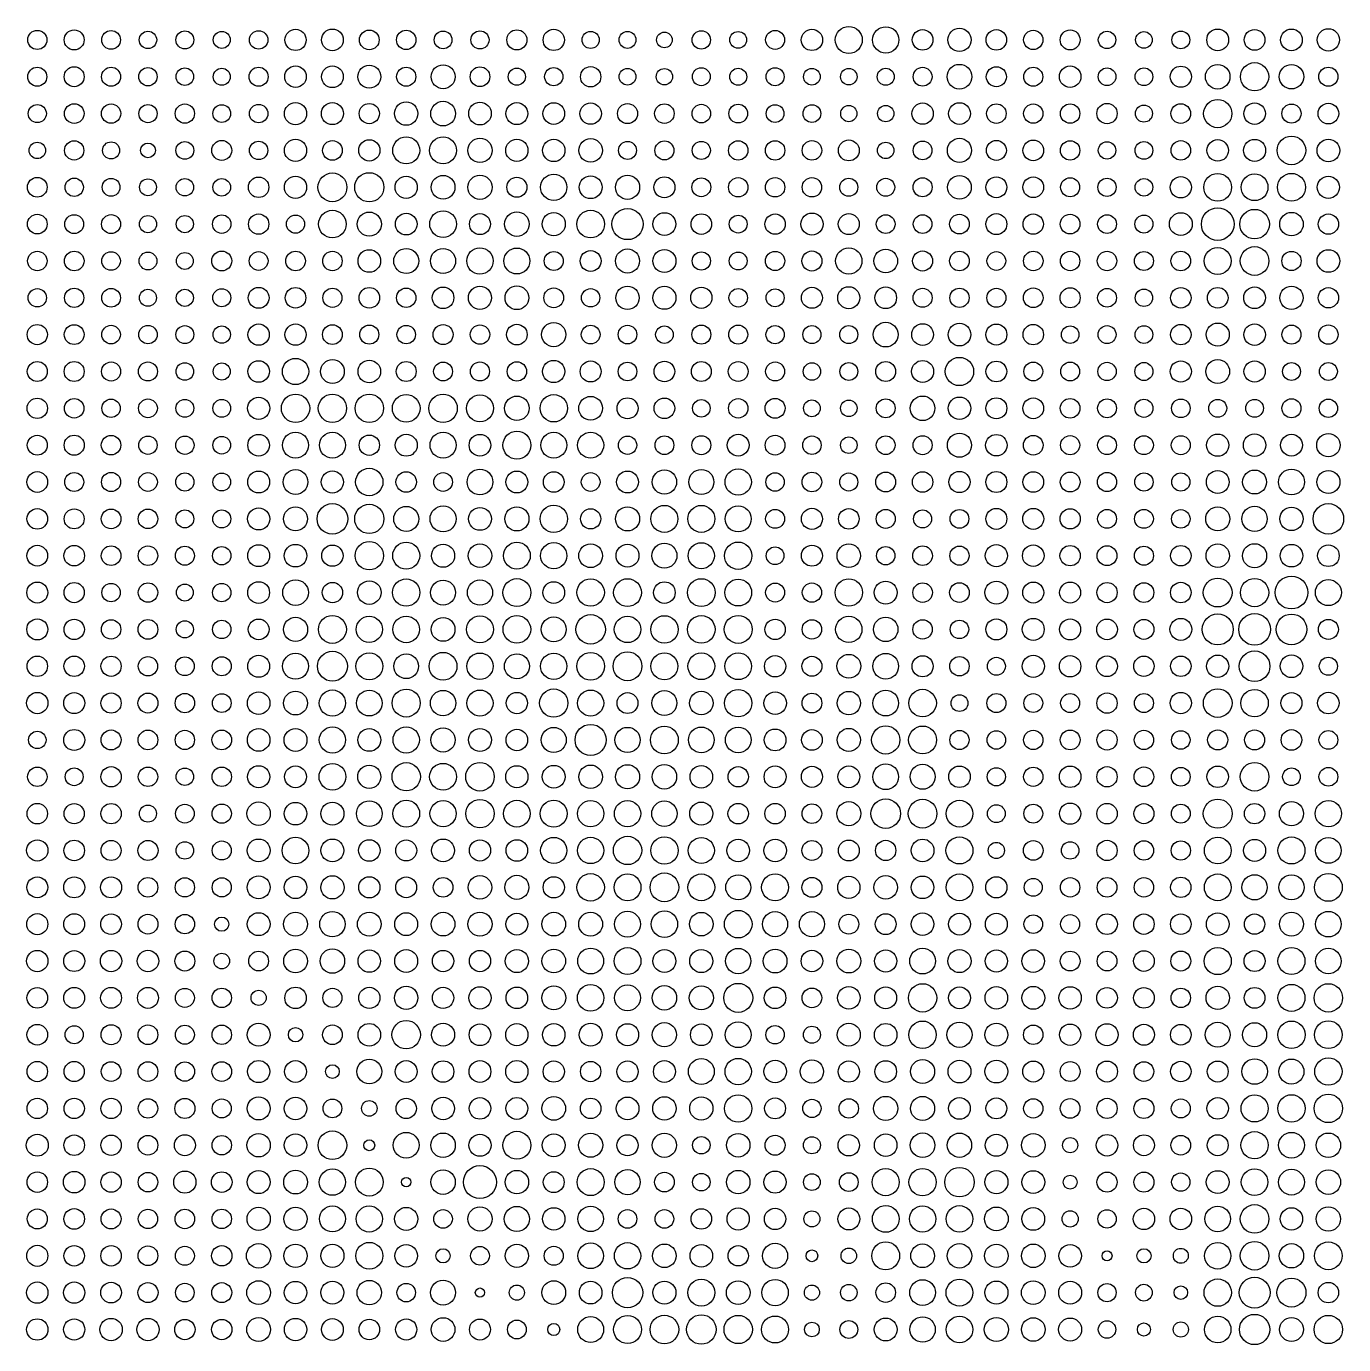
# Model space of a CAD drawing. Header units: millimetres. Extents: x 0 to 15650, y 0 to 8040.
# Drawn here: x 1954 to 3935, y 4053 to 6036 of the extents above; entities that cross this region are included whole.
import ezdxf

# ---------------------------------------------------------------- set-up
doc = ezdxf.new("R2010")
doc.units = ezdxf.units.MM
doc.layers.add('Default', color=7, linetype='Continuous', true_color=0x000000)

msp = doc.modelspace()

# ---------------------------------------------------------------- linework, layer by layer
at = {"layer": 'Default', "color": 0}
for centre, radius in [((2025.6, 6016.1), 15), ((2358.6, 6016.1), 16), ((2414.1, 6016.1), 16.4), ((2469.6, 6016.1), 14.8), ((2691.6, 6016.1), 15.1), ((2747.1, 6016.1), 16), ((3135.5, 6016.1), 16), ((3191, 6016.1), 20.3), ((3246.5, 6016.1), 19.8), ((3302, 6016.1), 15.5), ((3357.5, 6016.1), 17.5), ((3413, 6016.1), 15.5), ((3524, 6016.1), 15), ((3746, 6016.1), 16.4), ((3801.5, 6016.1), 15.6), ((3857, 6016.1), 16.3), ((3912.5, 6016.1), 16.8), ((1970.1, 6016.1), 14.4), ((2081.1, 6016.1), 14.1), ((2136.6, 6016.1), 13.1), ((2192.1, 6016.1), 13.5), ((2247.6, 6016.1), 12.7), ((2303.1, 6016.1), 13.9), ((2525.1, 6016.1), 14.6), ((2580.6, 6016.1), 13.4), ((2636.1, 6016.1), 13.6), ((2802.6, 6016.1), 12.9), ((2858.1, 6016.1), 12.7), ((2913.6, 6016.1), 11.7), ((2969.1, 6016.1), 13.8), ((3024.6, 6016.1), 12.6), ((3080.1, 6016.1), 14.3), ((3468.5, 6016.1), 14.5), ((3579.5, 6016.1), 13.1), ((3635, 6016.1), 12.5), ((3690.5, 6016.1), 13.4), ((1970.1, 5960.7), 14.3), ((2025.6, 5960.7), 15), ((2081.1, 5960.7), 14.3), ((2136.6, 5960.7), 13.8), ((2192.1, 5960.7), 13.2), ((2247.6, 5960.7), 12.8), ((2303.1, 5960.7), 14.3), ((2358.6, 5960.7), 16.2), ((2414.1, 5960.7), 16.4), ((2469.6, 5960.7), 17.3), ((2525.1, 5960.7), 14.4), ((2580.6, 5960.7), 18), ((2636.1, 5960.7), 14.8), ((2691.6, 5960.7), 12.9), ((2747.1, 5960.7), 13.7), ((2802.6, 5960.7), 15.3), ((2858.1, 5960.7), 12.6), ((2913.6, 5960.7), 12.3), ((2969.1, 5960.7), 13.5), ((3024.6, 5960.7), 12.8), ((3080.1, 5960.7), 13.6), ((3135.5, 5960.7), 12.6), ((3191, 5960.7), 12.4), ((3246.5, 5960.7), 12.8), ((3302, 5960.7), 14.2), ((3357.5, 5960.7), 18.6), ((3413, 5960.7), 15.1), ((3468.5, 5960.7), 14.3), ((3524, 5960.7), 16.2), ((3579.5, 5960.7), 13.3), ((3635, 5960.7), 13.3), ((3690.5, 5960.7), 15.9), ((3746, 5960.7), 18.5), ((3801.5, 5960.7), 21.2), ((3857, 5960.7), 18.4), ((3912.5, 5960.7), 14.4), ((1970.1, 5905.2), 13.6), ((2025.6, 5905.2), 14.8), ((2081.1, 5905.2), 14.5), ((2136.6, 5905.2), 13.7), ((2192.1, 5905.2), 14.5), ((2247.6, 5905.2), 13.4), ((2303.1, 5905.2), 13.9), ((2358.6, 5905.2), 16.7), ((2414.1, 5905.2), 16.6), ((2469.6, 5905.2), 15.2), ((2525.1, 5905.2), 17.6), ((2580.6, 5905.2), 18.6), ((2636.1, 5905.2), 17), ((2691.6, 5905.2), 16.5), ((2747.1, 5905.2), 16.3), ((2802.6, 5905.2), 16.1), ((2858.1, 5905.2), 15.1), ((2913.6, 5905.2), 14.7), ((2969.1, 5905.2), 14), ((3024.6, 5905.2), 14.1), ((3080.1, 5905.2), 13.4), ((3135.5, 5905.2), 13.4), ((3191, 5905.2), 12.2), ((3246.5, 5905.2), 12.3), ((3302, 5905.2), 16.1), ((3357.5, 5905.2), 16.4), ((3413, 5905.2), 14.7), ((3468.5, 5905.2), 14.5), ((3524, 5905.2), 14.6), ((3579.5, 5905.2), 15.3), ((3635, 5905.2), 12.9), ((3690.5, 5905.2), 14.8), ((3746, 5905.2), 21.2), ((3801.5, 5905.2), 16.2), ((3857, 5905.2), 14.4), ((3912.5, 5905.2), 15.6), ((1970.1, 5849.8), 12.4), ((2025.6, 5849.8), 14.5), ((2081.1, 5849.8), 12.9), ((2136.6, 5849.8), 11.1), ((2192.1, 5849.8), 13.4), ((2247.6, 5849.8), 15), ((2303.1, 5849.8), 13.8), ((2358.6, 5849.8), 16.7), ((2414.1, 5849.8), 14.8), ((2469.6, 5849.8), 16), ((2525.1, 5849.8), 20.3), ((2580.6, 5849.8), 20.3), ((2636.1, 5849.8), 18.3), ((2691.6, 5849.8), 16.7), ((2747.1, 5849.8), 16.8), ((2802.6, 5849.8), 17.7), ((2858.1, 5849.8), 13.5), ((2913.6, 5849.8), 14.3), ((2969.1, 5849.8), 13.6), ((3024.6, 5849.8), 14.6), ((3080.1, 5849.8), 14.6), ((3135.5, 5849.8), 14.7), ((3191, 5849.8), 15.7), ((3246.5, 5849.8), 12.4), ((3302, 5849.8), 14.1), ((3357.5, 5849.8), 18.2), ((3413, 5849.8), 15), ((3468.5, 5849.8), 15.5), ((3524, 5849.8), 14.6), ((3579.5, 5849.8), 13.1), ((3635, 5849.8), 13.4), ((3690.5, 5849.8), 14.7), ((3746, 5849.8), 16.2), ((3801.5, 5849.8), 16.6), ((3857, 5849.8), 21.5), ((3912.5, 5849.8), 17), ((2414.1, 5794.3), 21.7), ((2469.6, 5794.3), 22), ((2747.1, 5794.3), 19.8), ((3746, 5794.3), 20.8), ((3801.5, 5794.3), 20.1), ((3857, 5794.3), 21), ((1970.1, 5794.3), 14.9), ((2025.6, 5794.3), 13.8), ((2081.1, 5794.3), 13.4), ((2136.6, 5794.3), 12.7), ((2192.1, 5794.3), 13.1), ((2247.6, 5794.3), 13.2), ((2303.1, 5794.3), 15.4), ((2358.6, 5794.3), 16.7), ((2525.1, 5794.3), 16.7), ((2580.6, 5794.3), 17.9), ((2636.1, 5794.3), 18.2), ((2691.6, 5794.3), 15.1), ((2802.6, 5794.3), 17.1), ((2858.1, 5794.3), 18.2), ((2913.6, 5794.3), 15.8), ((2969.1, 5794.3), 14.2), ((3024.6, 5794.3), 14.6), ((3080.1, 5794.3), 14.6), ((3135.5, 5794.3), 14.6), ((3191, 5794.3), 13.6), ((3246.5, 5794.3), 13.5), ((3302, 5794.3), 14.3), ((3357.5, 5794.3), 17.8), ((3413, 5794.3), 15.7), ((3468.5, 5794.3), 15.6), ((3524, 5794.3), 14.3), ((3579.5, 5794.3), 13.7), ((3635, 5794.3), 13.2), ((3690.5, 5794.3), 16), ((3912.5, 5794.3), 16.8), ((1970.1, 5738.9), 14.8), ((2081.1, 5738.9), 14.3), ((2303.1, 5738.9), 15.3), ((2414.1, 5738.9), 20.8), ((2469.6, 5738.9), 18.1), ((2525.1, 5738.9), 16.3), ((2580.6, 5738.9), 20.1), ((2636.1, 5738.9), 15.8), ((2691.6, 5738.9), 18.4), ((2747.1, 5738.9), 17.4), ((2802.6, 5738.9), 20.8), ((2858.1, 5738.9), 23.4), ((2913.6, 5738.9), 17.2), ((2969.1, 5738.9), 15.5), ((3080.1, 5738.9), 15.3), ((3135.5, 5738.9), 16.7), ((3191, 5738.9), 15.8), ((3357.5, 5738.9), 14.8), ((3413, 5738.9), 15.8), ((3468.5, 5738.9), 15.3), ((3524, 5738.9), 14.8), ((3690.5, 5738.9), 17.2), ((3746, 5738.9), 24.6), ((3801.5, 5738.9), 22.2), ((3857, 5738.9), 17.7), ((3912.5, 5738.9), 15.3), ((2025.6, 5738.9), 14.2), ((2136.6, 5738.9), 12.9), ((2192.1, 5738.9), 12.9), ((2247.6, 5738.9), 13.9), ((2358.6, 5738.9), 13.7), ((3024.6, 5738.9), 13.4), ((3246.5, 5738.9), 14.1), ((3302, 5738.9), 14), ((3579.5, 5738.9), 14.1), ((3635, 5738.9), 13.6), ((1970.1, 5683.4), 14.6), ((2025.6, 5683.4), 14.8), ((2081.1, 5683.4), 14), ((2136.6, 5683.4), 13.4), ((2192.1, 5683.4), 12.7), ((2247.6, 5683.4), 15), ((2303.1, 5683.4), 14.1), ((2358.6, 5683.4), 14.8), ((2414.1, 5683.4), 14.6), ((2469.6, 5683.4), 17), ((2525.1, 5683.4), 18.8), ((2580.6, 5683.4), 18.9), ((2636.1, 5683.4), 19.9), ((2691.6, 5683.4), 19.5), ((2747.1, 5683.4), 14.3), ((2802.6, 5683.4), 15.7), ((2858.1, 5683.4), 18.1), ((2913.6, 5683.4), 17.3), ((2969.1, 5683.4), 13.7), ((3024.6, 5683.4), 13.4), ((3080.1, 5683.4), 14.5), ((3135.5, 5683.4), 15.1), ((3191, 5683.4), 19.8), ((3246.5, 5683.4), 17.9), ((3302, 5683.4), 15.1), ((3357.5, 5683.4), 14.8), ((3413, 5683.4), 14.1), ((3468.5, 5683.4), 14.7), ((3524, 5683.4), 14.6), ((3579.5, 5683.4), 14.6), ((3635, 5683.4), 14.3), ((3690.5, 5683.4), 14.8), ((3746, 5683.4), 20.4), ((3801.5, 5683.4), 21.6), ((3857, 5683.4), 14.5), ((3912.5, 5683.4), 17), ((1970.1, 5628), 13.8), ((2025.6, 5628), 14.5), ((2081.1, 5628), 14.1), ((2136.6, 5628), 12.8), ((2192.1, 5628), 12.9), ((2247.6, 5628), 13.6), ((2303.1, 5628), 15.7), ((2358.6, 5628), 15.5), ((2414.1, 5628), 14.4), ((2469.6, 5628), 15.5), ((2525.1, 5628), 14.6), ((2580.6, 5628), 16.2), ((2636.1, 5628), 17.4), ((2691.6, 5628), 17.8), ((2747.1, 5628), 14.9), ((2802.6, 5628), 13.8), ((2858.1, 5628), 17.6), ((2913.6, 5628), 17.3), ((2969.1, 5628), 16), ((3024.6, 5628), 13.9), ((3080.1, 5628), 13.5), ((3135.5, 5628), 15.8), ((3191, 5628), 16.6), ((3246.5, 5628), 16.3), ((3302, 5628), 14.3), ((3357.5, 5628), 14.5), ((3413, 5628), 14.3), ((3468.5, 5628), 14.8), ((3524, 5628), 15.1), ((3579.5, 5628), 14.1), ((3635, 5628), 13.1), ((3690.5, 5628), 15.4), ((3746, 5628), 15.5), ((3801.5, 5628), 16.3), ((3857, 5628), 17.5), ((3912.5, 5628), 15.3), ((1970.1, 5572.6), 15.2), ((2025.6, 5572.6), 14.9), ((2081.1, 5572.6), 14), ((2136.6, 5572.6), 13.9), ((2192.1, 5572.6), 13.5), ((2247.6, 5572.6), 13), ((2303.1, 5572.6), 16), ((2358.6, 5572.6), 16), ((2414.1, 5572.6), 14.9), ((2469.6, 5572.6), 14.3), ((2525.1, 5572.6), 13.9), ((2580.6, 5572.6), 15.1), ((2636.1, 5572.6), 14.6), ((2691.6, 5572.6), 15.5), ((2747.1, 5572.6), 18.2), ((2802.6, 5572.6), 14.1), ((2858.1, 5572.6), 14), ((2913.6, 5572.6), 13.2), ((2969.1, 5572.6), 14.3), ((3024.6, 5572.6), 14.3), ((3080.1, 5572.6), 13.7), ((3135.5, 5572.6), 13.6), ((3191, 5572.6), 13.6), ((3246.5, 5572.6), 18.6), ((3302, 5572.6), 16.4), ((3357.5, 5572.6), 17), ((3413, 5572.6), 15.8), ((3468.5, 5572.6), 15.4), ((3524, 5572.6), 13.2), ((3579.5, 5572.6), 13.5), ((3635, 5572.6), 13.3), ((3690.5, 5572.6), 15.4), ((3746, 5572.6), 17.4), ((3801.5, 5572.6), 16.2), ((3857, 5572.6), 14.3), ((3912.5, 5572.6), 14.5), ((2358.6, 5517.1), 19.8), ((2414.1, 5517.1), 17.9), ((3357.5, 5517.1), 21.3), ((3746, 5517.1), 17.9), ((1970.1, 5517.1), 15), ((2025.6, 5517.1), 15), ((2081.1, 5517.1), 14.4), ((2136.6, 5517.1), 14.3), ((2192.1, 5517.1), 13.2), ((2247.6, 5517.1), 12.9), ((2303.1, 5517.1), 16.2), ((2469.6, 5517.1), 17), ((2525.1, 5517.1), 15), ((2580.6, 5517.1), 14.2), ((2636.1, 5517.1), 14.3), ((2691.6, 5517.1), 14.6), ((2747.1, 5517.1), 16.7), ((2802.6, 5517.1), 15.8), ((2858.1, 5517.1), 14), ((2913.6, 5517.1), 15.5), ((2969.1, 5517.1), 15), ((3024.6, 5517.1), 14.9), ((3080.1, 5517.1), 14.3), ((3135.5, 5517.1), 13.1), ((3191, 5517.1), 13.4), ((3246.5, 5517.1), 15), ((3302, 5517.1), 16.6), ((3413, 5517.1), 15.6), ((3468.5, 5517.1), 14.2), ((3524, 5517.1), 14.2), ((3579.5, 5517.1), 13.8), ((3635, 5517.1), 13.6), ((3690.5, 5517.1), 16), ((3801.5, 5517.1), 16), ((3857, 5517.1), 13.4), ((3912.5, 5517.1), 13.5), ((1970.1, 5461.7), 15.3), ((2025.6, 5461.7), 14.7), ((2081.1, 5461.7), 13.8), ((2136.6, 5461.7), 14.1), ((2303.1, 5461.7), 16.7), ((2358.6, 5461.7), 21.3), ((2414.1, 5461.7), 21.3), ((2469.6, 5461.7), 21.3), ((2525.1, 5461.7), 20.8), ((2580.6, 5461.7), 21.4), ((2636.1, 5461.7), 20.2), ((2691.6, 5461.7), 18.4), ((2747.1, 5461.7), 20.6), ((2802.6, 5461.7), 17.9), ((2858.1, 5461.7), 15.8), ((2913.6, 5461.7), 15.5), ((3024.6, 5461.7), 14.6), ((3080.1, 5461.7), 15), ((3246.5, 5461.7), 14.2), ((3302, 5461.7), 18.5), ((3357.5, 5461.7), 16.9), ((3413, 5461.7), 15.8), ((3468.5, 5461.7), 15.6), ((3524, 5461.7), 14.8), ((3579.5, 5461.7), 14.2), ((3690.5, 5461.7), 14), ((3857, 5461.7), 14.3), ((3912.5, 5461.7), 13.8), ((2192.1, 5461.7), 13.4), ((2247.6, 5461.7), 13.4), ((2969.1, 5461.7), 13.2), ((3135.5, 5461.7), 12.6), ((3191, 5461.7), 12.4), ((3635, 5461.7), 13.6), ((3746, 5461.7), 13.5), ((3801.5, 5461.7), 13.4), ((1970.1, 5406.2), 15), ((2025.6, 5406.2), 15.1), ((2081.1, 5406.2), 14.7), ((2136.6, 5406.2), 13.8), ((2192.1, 5406.2), 13.8), ((2247.6, 5406.2), 13.3), ((2303.1, 5406.2), 16.3), ((2358.6, 5406.2), 19.6), ((2414.1, 5406.2), 19.5), ((2469.6, 5406.2), 15.3), ((2525.1, 5406.2), 16.6), ((2580.6, 5406.2), 19.6), ((2636.1, 5406.2), 16.3), ((2691.6, 5406.2), 21), ((2747.1, 5406.2), 19.5), ((2802.6, 5406.2), 19.6), ((2858.1, 5406.2), 13.8), ((2913.6, 5406.2), 14.1), ((2969.1, 5406.2), 14.3), ((3024.6, 5406.2), 16.4), ((3080.1, 5406.2), 14.9), ((3135.5, 5406.2), 13.9), ((3191, 5406.2), 12.4), ((3246.5, 5406.2), 14.1), ((3302, 5406.2), 14.3), ((3357.5, 5406.2), 18.2), ((3413, 5406.2), 16.1), ((3468.5, 5406.2), 14.8), ((3524, 5406.2), 14.4), ((3579.5, 5406.2), 14.2), ((3635, 5406.2), 14.2), ((3690.5, 5406.2), 14.3), ((3746, 5406.2), 16.7), ((3801.5, 5406.2), 16.9), ((3857, 5406.2), 16.5), ((3912.5, 5406.2), 17.6), ((1970.1, 5350.8), 15.6), ((2025.6, 5350.8), 14.3), ((2081.1, 5350.8), 14.4), ((2136.6, 5350.8), 14.1), ((2192.1, 5350.8), 13.7), ((2247.6, 5350.8), 13.4), ((2303.1, 5350.8), 16.5), ((2358.6, 5350.8), 18.6), ((2414.1, 5350.8), 16.7), ((2469.6, 5350.8), 20.6), ((2525.1, 5350.8), 15.4), ((2580.6, 5350.8), 14.1), ((2636.1, 5350.8), 19.4), ((2691.6, 5350.8), 16.4), ((2747.1, 5350.8), 15.5), ((2802.6, 5350.8), 14.1), ((2858.1, 5350.8), 16.4), ((2913.6, 5350.8), 18.3), ((2969.1, 5350.8), 18.9), ((3024.6, 5350.8), 19.8), ((3080.1, 5350.8), 13.9), ((3135.5, 5350.8), 14.8), ((3191, 5350.8), 13.6), ((3246.5, 5350.8), 15), ((3302, 5350.8), 15.4), ((3357.5, 5350.8), 16), ((3413, 5350.8), 15.8), ((3468.5, 5350.8), 15.5), ((3524, 5350.8), 14.9), ((3579.5, 5350.8), 14.4), ((3635, 5350.8), 13.8), ((3690.5, 5350.8), 13.7), ((3746, 5350.8), 17.1), ((3801.5, 5350.8), 18), ((3857, 5350.8), 19.4), ((3912.5, 5350.8), 17.4), ((2414.1, 5295.3), 23), ((2469.6, 5295.3), 22), ((3912.5, 5295.3), 23), ((1970.1, 5295.3), 15.5), ((2025.6, 5295.3), 15), ((2081.1, 5295.3), 14.8), ((2136.6, 5295.3), 14.7), ((2192.1, 5295.3), 13.5), ((2247.6, 5295.3), 13.6), ((2303.1, 5295.3), 16.6), ((2358.6, 5295.3), 18), ((2525.1, 5295.3), 18.8), ((2580.6, 5295.3), 19.6), ((2636.1, 5295.3), 17.2), ((2691.6, 5295.3), 18.2), ((2747.1, 5295.3), 20.6), ((2802.6, 5295.3), 15.2), ((2858.1, 5295.3), 18.2), ((2913.6, 5295.3), 20.3), ((2969.1, 5295.3), 20.3), ((3024.6, 5295.3), 19.6), ((3080.1, 5295.3), 14.2), ((3135.5, 5295.3), 15.9), ((3191, 5295.3), 15.5), ((3246.5, 5295.3), 14.3), ((3302, 5295.3), 13.6), ((3357.5, 5295.3), 14.1), ((3413, 5295.3), 15.8), ((3468.5, 5295.3), 15.8), ((3524, 5295.3), 15.2), ((3579.5, 5295.3), 14.2), ((3635, 5295.3), 14.2), ((3690.5, 5295.3), 13.9), ((3746, 5295.3), 18.1), ((3801.5, 5295.3), 19), ((3857, 5295.3), 17.6), ((2469.6, 5239.9), 21.3), ((2525.1, 5239.9), 20.3), ((2580.6, 5239.9), 17.4), ((2636.1, 5239.9), 17.7), ((2691.6, 5239.9), 20.2), ((2747.1, 5239.9), 19.8), ((2802.6, 5239.9), 17.9), ((2913.6, 5239.9), 18.9), ((2969.1, 5239.9), 19.6), ((3024.6, 5239.9), 20.6), ((3191, 5239.9), 17.7), ((3746, 5239.9), 17.6), ((3801.5, 5239.9), 18.1), ((1970.1, 5239.9), 15.6), ((2025.6, 5239.9), 15.5), ((2081.1, 5239.9), 14.8), ((2136.6, 5239.9), 14.7), ((2192.1, 5239.9), 14.3), ((2247.6, 5239.9), 13.8), ((2303.1, 5239.9), 16.5), ((2358.6, 5239.9), 17), ((2414.1, 5239.9), 16), ((2858.1, 5239.9), 17.2), ((3080.1, 5239.9), 13.3), ((3135.5, 5239.9), 15.8), ((3246.5, 5239.9), 13.8), ((3302, 5239.9), 14.8), ((3357.5, 5239.9), 14.4), ((3413, 5239.9), 16.6), ((3468.5, 5239.9), 16.2), ((3524, 5239.9), 15.3), ((3579.5, 5239.9), 14.9), ((3635, 5239.9), 14.3), ((3690.5, 5239.9), 15.4), ((3857, 5239.9), 17), ((3912.5, 5239.9), 16.3), ((1970.1, 5184.4), 15.8), ((2025.6, 5184.4), 15.2), ((2081.1, 5184.4), 13.9), ((2136.6, 5184.4), 14.6), ((2247.6, 5184.4), 13.8), ((2303.1, 5184.4), 16.4), ((2358.6, 5184.4), 19.3), ((2414.1, 5184.4), 15.3), ((2469.6, 5184.4), 17.7), ((2525.1, 5184.4), 20.5), ((2580.6, 5184.4), 18.7), ((2636.1, 5184.4), 19), ((2691.6, 5184.4), 21), ((2747.1, 5184.4), 16.4), ((2802.6, 5184.4), 20.6), ((2858.1, 5184.4), 20.9), ((2913.6, 5184.4), 16.2), ((2969.1, 5184.4), 20.9), ((3024.6, 5184.4), 20.2), ((3080.1, 5184.4), 14.3), ((3135.5, 5184.4), 14.5), ((3191, 5184.4), 20.6), ((3246.5, 5184.4), 17.2), ((3302, 5184.4), 14.7), ((3357.5, 5184.4), 14.8), ((3413, 5184.4), 17.2), ((3468.5, 5184.4), 15.8), ((3524, 5184.4), 15.8), ((3579.5, 5184.4), 15.2), ((3635, 5184.4), 14.9), ((3690.5, 5184.4), 15.5), ((3746, 5184.4), 21.7), ((3801.5, 5184.4), 21.3), ((3857, 5184.4), 24.7), ((3912.5, 5184.4), 19.6), ((2192.1, 5184.4), 12.7), ((1970.1, 5129), 15.8), ((2025.6, 5129), 15.3), ((2081.1, 5129), 14.6), ((2136.6, 5129), 14.8), ((2192.1, 5129), 12.9), ((2247.6, 5129), 13.9), ((2303.1, 5129), 15.6), ((2358.6, 5129), 18.2), ((2414.1, 5129), 21), ((2469.6, 5129), 19.7), ((2525.1, 5129), 20), ((2580.6, 5129), 17.9), ((2636.1, 5129), 20.3), ((2691.6, 5129), 20.8), ((2747.1, 5129), 18.8), ((2802.6, 5129), 22.2), ((2858.1, 5129), 19.9), ((2913.6, 5129), 20.6), ((2969.1, 5129), 20.7), ((3024.6, 5129), 21), ((3080.1, 5129), 15.3), ((3135.5, 5129), 14.6), ((3191, 5129), 19.8), ((3246.5, 5129), 18.4), ((3302, 5129), 14.6), ((3357.5, 5129), 13.9), ((3413, 5129), 15.8), ((3468.5, 5129), 16.5), ((3524, 5129), 15.8), ((3579.5, 5129), 15.5), ((3635, 5129), 15), ((3690.5, 5129), 16.5), ((3746, 5129), 23.4), ((3801.5, 5129), 23.9), ((3857, 5129), 23.1), ((3912.5, 5129), 15.1), ((1970.1, 5073.5), 15.4), ((2025.6, 5073.5), 15.4), ((2081.1, 5073.5), 15.2), ((2136.6, 5073.5), 14.5), ((2192.1, 5073.5), 14.1), ((2247.6, 5073.5), 14.3), ((2303.1, 5073.5), 16.5), ((2358.6, 5073.5), 19.5), ((2414.1, 5073.5), 22.5), ((2469.6, 5073.5), 20.3), ((2525.1, 5073.5), 18.6), ((2580.6, 5073.5), 20.9), ((2636.1, 5073.5), 19.9), ((2691.6, 5073.5), 18.8), ((2747.1, 5073.5), 19.8), ((2802.6, 5073.5), 20.8), ((2858.1, 5073.5), 21.7), ((2913.6, 5073.5), 20.3), ((2969.1, 5073.5), 20.1), ((3024.6, 5073.5), 20.1), ((3080.1, 5073.5), 16), ((3135.5, 5073.5), 15), ((3191, 5073.5), 17.9), ((3246.5, 5073.5), 19.4), ((3302, 5073.5), 15.9), ((3357.5, 5073.5), 14.6), ((3413, 5073.5), 13.5), ((3468.5, 5073.5), 16.7), ((3524, 5073.5), 16.1), ((3579.5, 5073.5), 15.6), ((3635, 5073.5), 15.3), ((3690.5, 5073.5), 15.4), ((3746, 5073.5), 16.8), ((3801.5, 5073.5), 23), ((3857, 5073.5), 17), ((3912.5, 5073.5), 13.6), ((2525.1, 5018.1), 21), ((2747.1, 5018.1), 21.3), ((3746, 5018.1), 21.6), ((1970.1, 5018.1), 16), ((2025.6, 5018.1), 15.8), ((2081.1, 5018.1), 15.2), ((2136.6, 5018.1), 15), ((2192.1, 5018.1), 14.6), ((2247.6, 5018.1), 14.1), ((2303.1, 5018.1), 17), ((2358.6, 5018.1), 17.9), ((2414.1, 5018.1), 19.7), ((2469.6, 5018.1), 19.4), ((2580.6, 5018.1), 19.1), ((2636.1, 5018.1), 19.6), ((2691.6, 5018.1), 16), ((2802.6, 5018.1), 19.6), ((2858.1, 5018.1), 15.7), ((2913.6, 5018.1), 18.8), ((2969.1, 5018.1), 17.7), ((3024.6, 5018.1), 20.6), ((3080.1, 5018.1), 17), ((3135.5, 5018.1), 14.9), ((3191, 5018.1), 17.6), ((3246.5, 5018.1), 19.4), ((3302, 5018.1), 20.7), ((3357.5, 5018.1), 12.6), ((3413, 5018.1), 14.3), ((3468.5, 5018.1), 14.2), ((3524, 5018.1), 14.3), ((3579.5, 5018.1), 15.3), ((3635, 5018.1), 14.3), ((3690.5, 5018.1), 16), ((3801.5, 5018.1), 20.6), ((3857, 5018.1), 15.8), ((3912.5, 5018.1), 16.2), ((2303.1, 4962.6), 17), ((2358.6, 4962.6), 17.2), ((2414.1, 4962.6), 19.7), ((2469.6, 4962.6), 17.1), ((2525.1, 4962.6), 19.8), ((2580.6, 4962.6), 18.2), ((2636.1, 4962.6), 17.2), ((2747.1, 4962.6), 18.9), ((2802.6, 4962.6), 23.4), ((2858.1, 4962.6), 19), ((2913.6, 4962.6), 20.9), ((2969.1, 4962.6), 19.4), ((3024.6, 4962.6), 19.3), ((3191, 4962.6), 17.4), ((3246.5, 4962.6), 21.2), ((3302, 4962.6), 21), ((1970.1, 4962.6), 13.1), ((2025.6, 4962.6), 15.8), ((2081.1, 4962.6), 15), ((2136.6, 4962.6), 14.8), ((2192.1, 4962.6), 14.5), ((2247.6, 4962.6), 14.8), ((2691.6, 4962.6), 16.2), ((3080.1, 4962.6), 16.4), ((3135.5, 4962.6), 15.5), ((3357.5, 4962.6), 14.4), ((3413, 4962.6), 13.9), ((3468.5, 4962.6), 14.5), ((3524, 4962.6), 14.9), ((3579.5, 4962.6), 15.2), ((3635, 4962.6), 14.5), ((3690.5, 4962.6), 13.9), ((3746, 4962.6), 15.1), ((3801.5, 4962.6), 15.1), ((3857, 4962.6), 15.5), ((3912.5, 4962.6), 14.1), ((1970.1, 4907.2), 14.6), ((2025.6, 4907.2), 13.4), ((2081.1, 4907.2), 15.3), ((2136.6, 4907.2), 14.6), ((2192.1, 4907.2), 13.1), ((2247.6, 4907.2), 14.6), ((2303.1, 4907.2), 16.7), ((2358.6, 4907.2), 16.5), ((2414.1, 4907.2), 20.1), ((2469.6, 4907.2), 17.4), ((2525.1, 4907.2), 21.3), ((2580.6, 4907.2), 20.2), ((2636.1, 4907.2), 21.5), ((2691.6, 4907.2), 16.7), ((2747.1, 4907.2), 17.2), ((2802.6, 4907.2), 17.7), ((2858.1, 4907.2), 18.2), ((2913.6, 4907.2), 18.4), ((2969.1, 4907.2), 17), ((3024.6, 4907.2), 15.3), ((3080.1, 4907.2), 16.5), ((3135.5, 4907.2), 15.9), ((3191, 4907.2), 16.5), ((3246.5, 4907.2), 19.4), ((3302, 4907.2), 18.8), ((3357.5, 4907.2), 16.2), ((3413, 4907.2), 13.7), ((3468.5, 4907.2), 14.5), ((3524, 4907.2), 16.2), ((3579.5, 4907.2), 15.3), ((3635, 4907.2), 14.8), ((3690.5, 4907.2), 14.1), ((3746, 4907.2), 16.2), ((3801.5, 4907.2), 21.5), ((3857, 4907.2), 13.3), ((3912.5, 4907.2), 14.1), ((1970.1, 4851.7), 15.4), ((2025.6, 4851.7), 15.2), ((2081.1, 4851.7), 15.3), ((2136.6, 4851.7), 12.8), ((2192.1, 4851.7), 14.1), ((2247.6, 4851.7), 14.5), ((2303.1, 4851.7), 17.6), ((2358.6, 4851.7), 17), ((2414.1, 4851.7), 17.3), ((2469.6, 4851.7), 19.4), ((2525.1, 4851.7), 20.2), ((2580.6, 4851.7), 19.7), ((2636.1, 4851.7), 21.3), ((2691.6, 4851.7), 20.1), ((2747.1, 4851.7), 20.3), ((2802.6, 4851.7), 19.8), ((2858.1, 4851.7), 19.8), ((2913.6, 4851.7), 19.1), ((2969.1, 4851.7), 17.4), ((3024.6, 4851.7), 15.4), ((3080.1, 4851.7), 15.4), ((3135.5, 4851.7), 14.8), ((3191, 4851.7), 18.1), ((3246.5, 4851.7), 22.3), ((3302, 4851.7), 21.6), ((3357.5, 4851.7), 20.1), ((3413, 4851.7), 13.4), ((3468.5, 4851.7), 14.2), ((3524, 4851.7), 16), ((3579.5, 4851.7), 15.4), ((3635, 4851.7), 15.1), ((3690.5, 4851.7), 14.2), ((3746, 4851.7), 21.8), ((3801.5, 4851.7), 15.3), ((3857, 4851.7), 18.2), ((3912.5, 4851.7), 19.8), ((1970.1, 4796.3), 16), ((2025.6, 4796.3), 15.5), ((2081.1, 4796.3), 15.1), ((2136.6, 4796.3), 15.1), ((2192.1, 4796.3), 13.1), ((2247.6, 4796.3), 14.3), ((2303.1, 4796.3), 17.2), ((2358.6, 4796.3), 20.1), ((2414.1, 4796.3), 17.2), ((2469.6, 4796.3), 16.2), ((2525.1, 4796.3), 15.8), ((2580.6, 4796.3), 17.2), ((2636.1, 4796.3), 16), ((2691.6, 4796.3), 16.2), ((2747.1, 4796.3), 19.7), ((2802.6, 4796.3), 19.8), ((2858.1, 4796.3), 21.3), ((2913.6, 4796.3), 20.6), ((2969.1, 4796.3), 19.6), ((3024.6, 4796.3), 17), ((3080.1, 4796.3), 17), ((3135.5, 4796.3), 15), ((3191, 4796.3), 15.7), ((3246.5, 4796.3), 15.3), ((3302, 4796.3), 17.1), ((3357.5, 4796.3), 20.3), ((3413, 4796.3), 12.2), ((3468.5, 4796.3), 14.8), ((3524, 4796.3), 13.1), ((3579.5, 4796.3), 15.3), ((3635, 4796.3), 14.6), ((3690.5, 4796.3), 14.5), ((3746, 4796.3), 20.1), ((3801.5, 4796.3), 16.6), ((3857, 4796.3), 20.3), ((3912.5, 4796.3), 19.3), ((2802.6, 4740.8), 20.6), ((2913.6, 4740.8), 21.6), ((3912.5, 4740.8), 21), ((1970.1, 4740.8), 15.7), ((2025.6, 4740.8), 15.8), ((2081.1, 4740.8), 15.8), ((2136.6, 4740.8), 14.8), ((2192.1, 4740.8), 14.5), ((2247.6, 4740.8), 14.4), ((2303.1, 4740.8), 17.1), ((2358.6, 4740.8), 16.9), ((2414.1, 4740.8), 17.5), ((2469.6, 4740.8), 16), ((2525.1, 4740.8), 15.7), ((2580.6, 4740.8), 14.8), ((2636.1, 4740.8), 17.7), ((2691.6, 4740.8), 18.1), ((2747.1, 4740.8), 16), ((2858.1, 4740.8), 20.2), ((2969.1, 4740.8), 20.1), ((3024.6, 4740.8), 18.8), ((3080.1, 4740.8), 20.2), ((3135.5, 4740.8), 15), ((3191, 4740.8), 16.7), ((3246.5, 4740.8), 17.7), ((3302, 4740.8), 17), ((3357.5, 4740.8), 20.1), ((3413, 4740.8), 16), ((3468.5, 4740.8), 13.5), ((3524, 4740.8), 14.6), ((3579.5, 4740.8), 14.8), ((3635, 4740.8), 14.6), ((3690.5, 4740.8), 15.3), ((3746, 4740.8), 20.1), ((3801.5, 4740.8), 19), ((3857, 4740.8), 18.9), ((2303.1, 4685.4), 17.2), ((2358.6, 4685.4), 17.9), ((2414.1, 4685.4), 19.1), ((2469.6, 4685.4), 17.9), ((2525.1, 4685.4), 17.2), ((2580.6, 4685.4), 17.8), ((2636.1, 4685.4), 18.1), ((2691.6, 4685.4), 16.4), ((2747.1, 4685.4), 17.8), ((2802.6, 4685.4), 18), ((2858.1, 4685.4), 19.4), ((2913.6, 4685.4), 19.9), ((2969.1, 4685.4), 17.7), ((3024.6, 4685.4), 20.8), ((3080.1, 4685.4), 18.9), ((3135.5, 4685.4), 18.9), ((3302, 4685.4), 17), ((3357.5, 4685.4), 16.5), ((3413, 4685.4), 16.5), ((3746, 4685.4), 17.1), ((3857, 4685.4), 18), ((3912.5, 4685.4), 19.3), ((1970.1, 4685.4), 15.9), ((2025.6, 4685.4), 15.7), ((2081.1, 4685.4), 15.5), ((2136.6, 4685.4), 14.9), ((2192.1, 4685.4), 14.6), ((2247.6, 4685.4), 10.7), ((3191, 4685.4), 14.9), ((3246.5, 4685.4), 15.7), ((3468.5, 4685.4), 14), ((3524, 4685.4), 14.3), ((3579.5, 4685.4), 15.6), ((3635, 4685.4), 15.4), ((3690.5, 4685.4), 15.5), ((3801.5, 4685.4), 15.3), ((1970.1, 4629.9), 16.1), ((2025.6, 4629.9), 15.8), ((2081.1, 4629.9), 16), ((2136.6, 4629.9), 16.2), ((2192.1, 4629.9), 15), ((2303.1, 4629.9), 14.8), ((2358.6, 4629.9), 17.8), ((2414.1, 4629.9), 18.4), ((2469.6, 4629.9), 16.9), ((2525.1, 4629.9), 17.2), ((2580.6, 4629.9), 16), ((2636.1, 4629.9), 16), ((2691.6, 4629.9), 17.4), ((2747.1, 4629.9), 17.8), ((2802.6, 4629.9), 19.5), ((2858.1, 4629.9), 20.2), ((2913.6, 4629.9), 17.2), ((2969.1, 4629.9), 17.4), ((3024.6, 4629.9), 19.1), ((3080.1, 4629.9), 17.9), ((3135.5, 4629.9), 16.2), ((3191, 4629.9), 17.9), ((3246.5, 4629.9), 16.7), ((3302, 4629.9), 19.4), ((3357.5, 4629.9), 17.4), ((3413, 4629.9), 16.7), ((3468.5, 4629.9), 17), ((3524, 4629.9), 14.9), ((3579.5, 4629.9), 14.8), ((3635, 4629.9), 15.5), ((3690.5, 4629.9), 15), ((3746, 4629.9), 20.5), ((3801.5, 4629.9), 15.8), ((3857, 4629.9), 20.3), ((3912.5, 4629.9), 19.2), ((2247.6, 4629.9), 11.8), ((1970.1, 4574.5), 15.5), ((2025.6, 4574.5), 15.7), ((2081.1, 4574.5), 15.7), ((2136.6, 4574.5), 15.8), ((2192.1, 4574.5), 14.3), ((2247.6, 4574.5), 14.6), ((2303.1, 4574.5), 11.4), ((2358.6, 4574.5), 16.1), ((2414.1, 4574.5), 14.4), ((2469.6, 4574.5), 16), ((2525.1, 4574.5), 17.5), ((2580.6, 4574.5), 16), ((2636.1, 4574.5), 16.8), ((2691.6, 4574.5), 16.2), ((2747.1, 4574.5), 18), ((2802.6, 4574.5), 20), ((2858.1, 4574.5), 19.4), ((2913.6, 4574.5), 18.4), ((2969.1, 4574.5), 18.1), ((3024.6, 4574.5), 21.8), ((3080.1, 4574.5), 16.2), ((3135.5, 4574.5), 14.8), ((3191, 4574.5), 17), ((3246.5, 4574.5), 16.5), ((3302, 4574.5), 21.3), ((3357.5, 4574.5), 16.5), ((3413, 4574.5), 17), ((3468.5, 4574.5), 17.2), ((3524, 4574.5), 16.8), ((3579.5, 4574.5), 15.5), ((3635, 4574.5), 15.5), ((3690.5, 4574.5), 14.6), ((3746, 4574.5), 17.6), ((3801.5, 4574.5), 15.6), ((3857, 4574.5), 20.3), ((3912.5, 4574.5), 21.3), ((1970.1, 4519), 15.6), ((2025.6, 4519), 13.6), ((2081.1, 4519), 15.1), ((2136.6, 4519), 14.8), ((2192.1, 4519), 14.3), ((2247.6, 4519), 14.6), ((2303.1, 4519), 17.2), ((2358.6, 4519), 10.8), ((2414.1, 4519), 14.8), ((2469.6, 4519), 17), ((2525.1, 4519), 21.4), ((2580.6, 4519), 17.3), ((2636.1, 4519), 16.3), ((2691.6, 4519), 16.7), ((2747.1, 4519), 16.9), ((2802.6, 4519), 17.2), ((2858.1, 4519), 16.6), ((2913.6, 4519), 18.2), ((2969.1, 4519), 16.3), ((3024.6, 4519), 19.4), ((3080.1, 4519), 13.8), ((3135.5, 4519), 12.9), ((3191, 4519), 17.3), ((3246.5, 4519), 17), ((3302, 4519), 20.6), ((3357.5, 4519), 19), ((3413, 4519), 17.3), ((3468.5, 4519), 14.6), ((3524, 4519), 16), ((3579.5, 4519), 16.6), ((3635, 4519), 15.8), ((3690.5, 4519), 15.5), ((3746, 4519), 18.7), ((3801.5, 4519), 18.1), ((3857, 4519), 20.6), ((3912.5, 4519), 20.8), ((3912.5, 4463.6), 20.6), ((1970.1, 4463.6), 15.3), ((2025.6, 4463.6), 15.2), ((2081.1, 4463.6), 14.8), ((2136.6, 4463.6), 14.8), ((2192.1, 4463.6), 14.6), ((2247.6, 4463.6), 14.8), ((2303.1, 4463.6), 16.7), ((2358.6, 4463.6), 16.5), ((2414.1, 4463.6), 10.3), ((2469.6, 4463.6), 18.6), ((2525.1, 4463.6), 16.5), ((2580.6, 4463.6), 16.2), ((2636.1, 4463.6), 16.4), ((2691.6, 4463.6), 16.7), ((2747.1, 4463.6), 16), ((2802.6, 4463.6), 15.3), ((2858.1, 4463.6), 16), ((2913.6, 4463.6), 16.5), ((2969.1, 4463.6), 19.5), ((3024.6, 4463.6), 19.8), ((3080.1, 4463.6), 17), ((3135.5, 4463.6), 17.5), ((3191, 4463.6), 16), ((3246.5, 4463.6), 16.3), ((3302, 4463.6), 18.1), ((3357.5, 4463.6), 17.2), ((3413, 4463.6), 17.2), ((3468.5, 4463.6), 15.8), ((3524, 4463.6), 15), ((3579.5, 4463.6), 15.8), ((3635, 4463.6), 14.8), ((3690.5, 4463.6), 15.4), ((3746, 4463.6), 15.8), ((3801.5, 4463.6), 19.2), ((3857, 4463.6), 18.8), ((2303.1, 4408.1), 17.3), ((2358.6, 4408.1), 17), ((2580.6, 4408.1), 17), ((2636.1, 4408.1), 16.2), ((2691.6, 4408.1), 16.5), ((2747.1, 4408.1), 17.8), ((2858.1, 4408.1), 17.1), ((2913.6, 4408.1), 17.6), ((2969.1, 4408.1), 17.5), ((3024.6, 4408.1), 20.6), ((3246.5, 4408.1), 18.2), ((3302, 4408.1), 18.1), ((3357.5, 4408.1), 16.3), ((3746, 4408.1), 16.2), ((3801.5, 4408.1), 20.4), ((3857, 4408.1), 20.7), ((3912.5, 4408.1), 21.4), ((1970.1, 4408.1), 15.3), ((2025.6, 4408.1), 15.3), ((2081.1, 4408.1), 15.3), ((2136.6, 4408.1), 14.6), ((2192.1, 4408.1), 15.1), ((2247.6, 4408.1), 14.3), ((2414.1, 4408.1), 14.1), ((2469.6, 4408.1), 11.7), ((2525.1, 4408.1), 15.3), ((2802.6, 4408.1), 15.4), ((3080.1, 4408.1), 15.7), ((3135.5, 4408.1), 13.7), ((3191, 4408.1), 14.6), ((3413, 4408.1), 15.7), ((3468.5, 4408.1), 14.5), ((3524, 4408.1), 14.8), ((3579.5, 4408.1), 15.2), ((3635, 4408.1), 15.1), ((3690.5, 4408.1), 14.3), ((1970.1, 4352.7), 16.5), ((2025.6, 4352.7), 15.5), ((2081.1, 4352.7), 15.3), ((2136.6, 4352.7), 14.8), ((2192.1, 4352.7), 15.8), ((2247.6, 4352.7), 14.6), ((2303.1, 4352.7), 17.6), ((2358.6, 4352.7), 17), ((2414.1, 4352.7), 21.6), ((2525.1, 4352.7), 19.4), ((2580.6, 4352.7), 18.4), ((2636.1, 4352.7), 16.6), ((2691.6, 4352.7), 21), ((2747.1, 4352.7), 17.2), ((2802.6, 4352.7), 18.1), ((2858.1, 4352.7), 15.9), ((2913.6, 4352.7), 18.2), ((2969.1, 4352.7), 13.1), ((3024.6, 4352.7), 17.7), ((3080.1, 4352.7), 15), ((3135.5, 4352.7), 12.9), ((3191, 4352.7), 16.1), ((3246.5, 4352.7), 17), ((3302, 4352.7), 18.5), ((3357.5, 4352.7), 18.3), ((3413, 4352.7), 16.6), ((3468.5, 4352.7), 17.7), ((3579.5, 4352.7), 16.2), ((3635, 4352.7), 15.7), ((3690.5, 4352.7), 14.8), ((3746, 4352.7), 15.8), ((3801.5, 4352.7), 20.5), ((3857, 4352.7), 19.4), ((3912.5, 4352.7), 18.4), ((2469.6, 4352.7), 8.2), ((3524, 4352.7), 11.4), ((1970.1, 4297.2), 15.4), ((2025.6, 4297.2), 16.2), ((2081.1, 4297.2), 15.3), ((2136.6, 4297.2), 14.7), ((2192.1, 4297.2), 16.7), ((2247.6, 4297.2), 15.5), ((2303.1, 4297.2), 17.3), ((2358.6, 4297.2), 17.8), ((2414.1, 4297.2), 19.8), ((2469.6, 4297.2), 20.9), ((2580.6, 4297.2), 18.4), ((2636.1, 4297.2), 24.8), ((2691.6, 4297.2), 17.7), ((2747.1, 4297.2), 15.7), ((2802.6, 4297.2), 20.3), ((2858.1, 4297.2), 18.9), ((2913.6, 4297.2), 14.8), ((2969.1, 4297.2), 13.2), ((3024.6, 4297.2), 17.7), ((3080.1, 4297.2), 16.7), ((3135.5, 4297.2), 12.6), ((3191, 4297.2), 14.1), ((3246.5, 4297.2), 20.4), ((3302, 4297.2), 20.5), ((3357.5, 4297.2), 22.2), ((3413, 4297.2), 17.4), ((3468.5, 4297.2), 17.2), ((3524, 4297.2), 10.4), ((3579.5, 4297.2), 15.1), ((3635, 4297.2), 15.1), ((3690.5, 4297.2), 13.8), ((3746, 4297.2), 17.2), ((3801.5, 4297.2), 20), ((3857, 4297.2), 19.4), ((3912.5, 4297.2), 18.4), ((2525.1, 4297.2), 7), ((1970.1, 4241.8), 15.1), ((2025.6, 4241.8), 15.5), ((2081.1, 4241.8), 15), ((2136.6, 4241.8), 14.5), ((2192.1, 4241.8), 14.7), ((2247.6, 4241.8), 14.6), ((2303.1, 4241.8), 17.5), ((2358.6, 4241.8), 17.5), ((2414.1, 4241.8), 19.5), ((2469.6, 4241.8), 19.7), ((2525.1, 4241.8), 17.4), ((2580.6, 4241.8), 14), ((2636.1, 4241.8), 18.2), ((2691.6, 4241.8), 18.9), ((2747.1, 4241.8), 16.9), ((2802.6, 4241.8), 19.1), ((2858.1, 4241.8), 14), ((2913.6, 4241.8), 14), ((2969.1, 4241.8), 15.4), ((3024.6, 4241.8), 16.7), ((3080.1, 4241.8), 16.1), ((3135.5, 4241.8), 12), ((3191, 4241.8), 16.5), ((3246.5, 4241.8), 20.1), ((3302, 4241.8), 19.8), ((3357.5, 4241.8), 20), ((3413, 4241.8), 17.9), ((3468.5, 4241.8), 17.1), ((3524, 4241.8), 12.2), ((3579.5, 4241.8), 13.8), ((3635, 4241.8), 16), ((3690.5, 4241.8), 16.2), ((3746, 4241.8), 19.2), ((3801.5, 4241.8), 21.6), ((3857, 4241.8), 16.8), ((3912.5, 4241.8), 18.3), ((2469.6, 4186.3), 20.2), ((2858.1, 4186.3), 19.8), ((3246.5, 4186.3), 21), ((3746, 4186.3), 19.9), ((3801.5, 4186.3), 21.5), ((3912.5, 4186.3), 20.9), ((1970.1, 4186.3), 15.9), ((2025.6, 4186.3), 15.4), ((2081.1, 4186.3), 15.4), ((2136.6, 4186.3), 14.8), ((2192.1, 4186.3), 14.3), ((2247.6, 4186.3), 15.3), ((2303.1, 4186.3), 18.4), ((2358.6, 4186.3), 17.6), ((2414.1, 4186.3), 17.4), ((2525.1, 4186.3), 17), ((2580.6, 4186.3), 10.7), ((2636.1, 4186.3), 14.1), ((2691.6, 4186.3), 17.4), ((2747.1, 4186.3), 14.3), ((2802.6, 4186.3), 19.3), ((2913.6, 4186.3), 17.7), ((2969.1, 4186.3), 17), ((3024.6, 4186.3), 15.3), ((3080.1, 4186.3), 18.9), ((3135.5, 4186.3), 8.84), ((3191, 4186.3), 11.7), ((3302, 4186.3), 17.8), ((3357.5, 4186.3), 18.4), ((3413, 4186.3), 17.6), ((3468.5, 4186.3), 17.7), ((3524, 4186.3), 17.1), ((3579.5, 4186.3), 7.49), ((3635, 4186.3), 10.7), ((3690.5, 4186.3), 11.2), ((3857, 4186.3), 18.3), ((1970.1, 4130.9), 16.1), ((2025.6, 4130.9), 16), ((2081.1, 4130.9), 15.6), ((2303.1, 4130.9), 17.9), ((2358.6, 4130.9), 16.9), ((2414.1, 4130.9), 17.2), ((2469.6, 4130.9), 18.4), ((2580.6, 4130.9), 18.8), ((2747.1, 4130.9), 17.9), ((2802.6, 4130.9), 17), ((2858.1, 4130.9), 22.8), ((2913.6, 4130.9), 17.3), ((2969.1, 4130.9), 20.3), ((3024.6, 4130.9), 17.8), ((3080.1, 4130.9), 19.9), ((3302, 4130.9), 19.4), ((3357.5, 4130.9), 20.2), ((3413, 4130.9), 17.4), ((3468.5, 4130.9), 17.8), ((3524, 4130.9), 17.2), ((3746, 4130.9), 20.6), ((3801.5, 4130.9), 23.2), ((3857, 4130.9), 21.8), ((3912.5, 4130.9), 15.4), ((2136.6, 4130.9), 15.1), ((2192.1, 4130.9), 14), ((2247.6, 4130.9), 15), ((2525.1, 4130.9), 13.9), ((2636.1, 4130.9), 7), ((2691.6, 4130.9), 11.4), ((3135.5, 4130.9), 11.4), ((3191, 4130.9), 12.4), ((3246.5, 4130.9), 14.7), ((3579.5, 4130.9), 13.7), ((3635, 4130.9), 12.6), ((3690.5, 4130.9), 10.2), ((1970.1, 4075.4), 16.1), ((2025.6, 4075.4), 16), ((2081.1, 4075.4), 16.8), ((2136.6, 4075.4), 16.8), ((2192.1, 4075.4), 15.3), ((2247.6, 4075.4), 15.3), ((2303.1, 4075.4), 17.9), ((2358.6, 4075.4), 16.8), ((2414.1, 4075.4), 16.4), ((2469.6, 4075.4), 15.5), ((2525.1, 4075.4), 16), ((2580.6, 4075.4), 17.8), ((2636.1, 4075.4), 15.8), ((2691.6, 4075.4), 14.1), ((2802.6, 4075.4), 19.5), ((2858.1, 4075.4), 21), ((2913.6, 4075.4), 21.5), ((2969.1, 4075.4), 22.2), ((3024.6, 4075.4), 21.3), ((3080.1, 4075.4), 20.3), ((3191, 4075.4), 13.4), ((3246.5, 4075.4), 17.2), ((3302, 4075.4), 19.1), ((3357.5, 4075.4), 20), ((3413, 4075.4), 18.1), ((3468.5, 4075.4), 17.7), ((3524, 4075.4), 17.3), ((3579.5, 4075.4), 13.1), ((3690.5, 4075.4), 11.4), ((3746, 4075.4), 20), ((3801.5, 4075.4), 22.8), ((3857, 4075.4), 17.9), ((3912.5, 4075.4), 21.3), ((2747.1, 4075.4), 9.05), ((3135.5, 4075.4), 11.1), ((3635, 4075.4), 9.82)]:
    msp.add_circle(centre, radius, dxfattribs=at)

doc.saveas('drawing.dxf')
